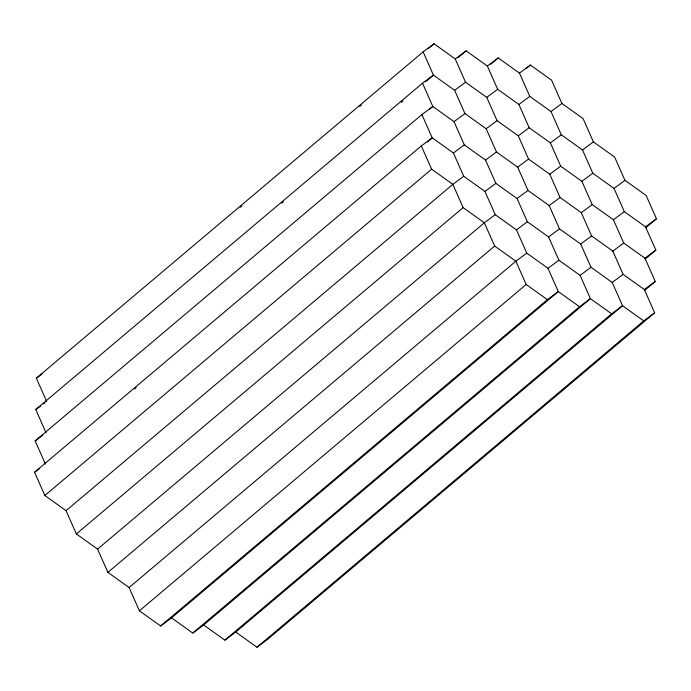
<?xml version="1.0" encoding="UTF-8"?>
<svg xmlns="http://www.w3.org/2000/svg" width="691" height="691" viewBox="0 0 691 691"><rect width="100%" height="100%" fill="white"/><g stroke="black" fill="none" stroke-linecap="round" stroke-linejoin="round"><path stroke-width="1.04" d="M46.66 401.454L36.355 378.193L423.117 51.868L434.026 43.775L455.231 58.951L465.544 82.212L486.749 97.379L497.054 120.64L518.267 135.816L528.572 159.077L549.786 174.244L560.09 197.505L581.304 212.681L591.608 235.942L612.822 251.109L623.127 274.37L644.34 289.546L654.645 312.807L267.883 639.132L256.974 647.225L235.769 632.049L224.86 640.142L203.646 624.975L192.737 633.06L171.523 617.892L160.623 625.977L139.409 610.809L129.105 587.549L107.891 572.373L97.586 549.112L76.373 533.944L66.068 510.684L44.855 495.507L34.55 472.247L421.311 145.922L432.221 137.829L453.426 153.005L463.73 176.265L484.944 191.433L495.248 214.694L516.462 229.87L526.767 253.131L547.98 268.298L558.285 291.559L579.499 306.735L590.408 298.642L611.621 313.818L622.522 305.724L643.736 320.892L654.645 312.807M240.235 207.291L241.876 205.892M359.804 106.397L361.453 105.006M428.247 48.646L434.026 43.775M46.055 432.808L35.751 409.547L422.512 83.214L433.421 75.129L454.635 90.296L464.939 113.557L486.153 128.733L496.458 151.994L517.671 167.162L527.976 190.422L549.181 205.598L559.494 228.859L580.699 244.027L591.004 267.287L612.217 282.464L622.522 305.724L235.769 632.049M281.686 203.154L283.336 201.763M401.264 102.259L402.905 100.869M426.002 81.391L433.421 75.129L423.117 51.868M457.9 57.811L466.14 50.858L487.354 66.025L497.658 89.286L518.872 104.462L529.176 127.723L550.39 142.89L560.695 166.16L581.908 181.327L592.213 204.588L613.427 219.764L623.731 243.025L644.945 258.192L655.249 281.453L644.522 290.496M45.459 464.162L35.155 440.901L421.916 114.568L432.816 106.483L454.03 121.651L464.335 144.911L485.548 160.087L495.853 183.348L517.067 198.516L527.371 221.776L548.585 236.953L558.889 260.213L580.103 275.381L590.408 298.642L203.646 624.975M429.517 109.264L432.816 106.483L422.512 83.214M490.843 64.203L498.263 57.94L519.477 73.108L529.781 96.369L550.995 111.545L561.299 134.805L582.504 149.973L592.818 173.234L614.023 188.41L624.327 211.671L645.541 226.838L655.845 250.099L645.126 259.151M134.52 389.016L136.17 387.625M427.271 142.009L432.221 137.829L421.916 114.568M526.257 68.495L530.377 65.023L551.591 80.191L561.895 103.451L583.109 118.627L593.414 141.888L614.627 157.056L624.932 180.316L646.145 195.493L656.45 218.753L645.731 227.797M44.855 495.507L431.616 169.183L421.311 145.922M66.068 510.684L452.83 184.35L463.73 176.265M76.373 533.944L463.134 207.611L452.83 184.35L431.616 169.183M97.586 549.112L484.348 222.787L495.248 214.694M107.891 572.373L494.652 246.048L484.348 222.787L463.134 207.611M129.105 587.549L515.866 261.215L526.767 253.131M139.409 610.809L526.171 284.485L515.866 261.215L494.652 246.048M160.623 625.977L547.376 299.652L558.285 291.559L171.523 617.892M192.737 633.06L579.499 306.735M224.86 640.142L611.621 313.818M256.974 647.225L643.736 320.892M455.231 58.951L466.14 50.858M36.355 378.193L42.229 373.84M454.635 90.296L465.544 82.212M487.354 66.025L498.263 57.94M35.751 409.547L40.786 405.816M43.308 403.941L44.984 402.698M454.03 121.651L464.939 113.557M486.749 97.379L497.658 89.286M519.477 73.108L530.377 65.023M35.155 440.901L42.704 435.295M453.426 153.005L464.335 144.911M486.153 128.733L497.054 120.64M518.872 104.462L529.781 96.369M34.55 472.247L39.586 468.515M485.548 160.087L496.458 151.994M518.267 135.816L529.176 127.723M550.995 111.545L561.895 103.451M484.944 191.433L495.853 183.348M517.671 167.162L528.572 159.077M550.39 142.89L561.299 134.805M517.067 198.516L527.976 190.422M549.786 174.244L560.695 166.16M582.504 149.973L593.414 141.888M516.462 229.87L527.371 221.776M549.181 205.598L560.09 197.505M581.908 181.327L592.818 173.234M548.585 236.953L559.494 228.859M581.304 212.681L592.213 204.588M614.023 188.41L624.932 180.316M547.98 268.298L558.889 260.213M580.699 244.027L591.608 235.942M613.427 219.764L624.327 211.671M580.103 275.381L591.004 267.287M612.822 251.109L623.731 243.025M645.541 226.838L656.45 218.753M612.217 282.464L623.127 274.37M644.945 258.192L655.845 250.099M644.34 289.546L655.249 281.453M526.171 284.485L547.376 299.652"/></g></svg>
